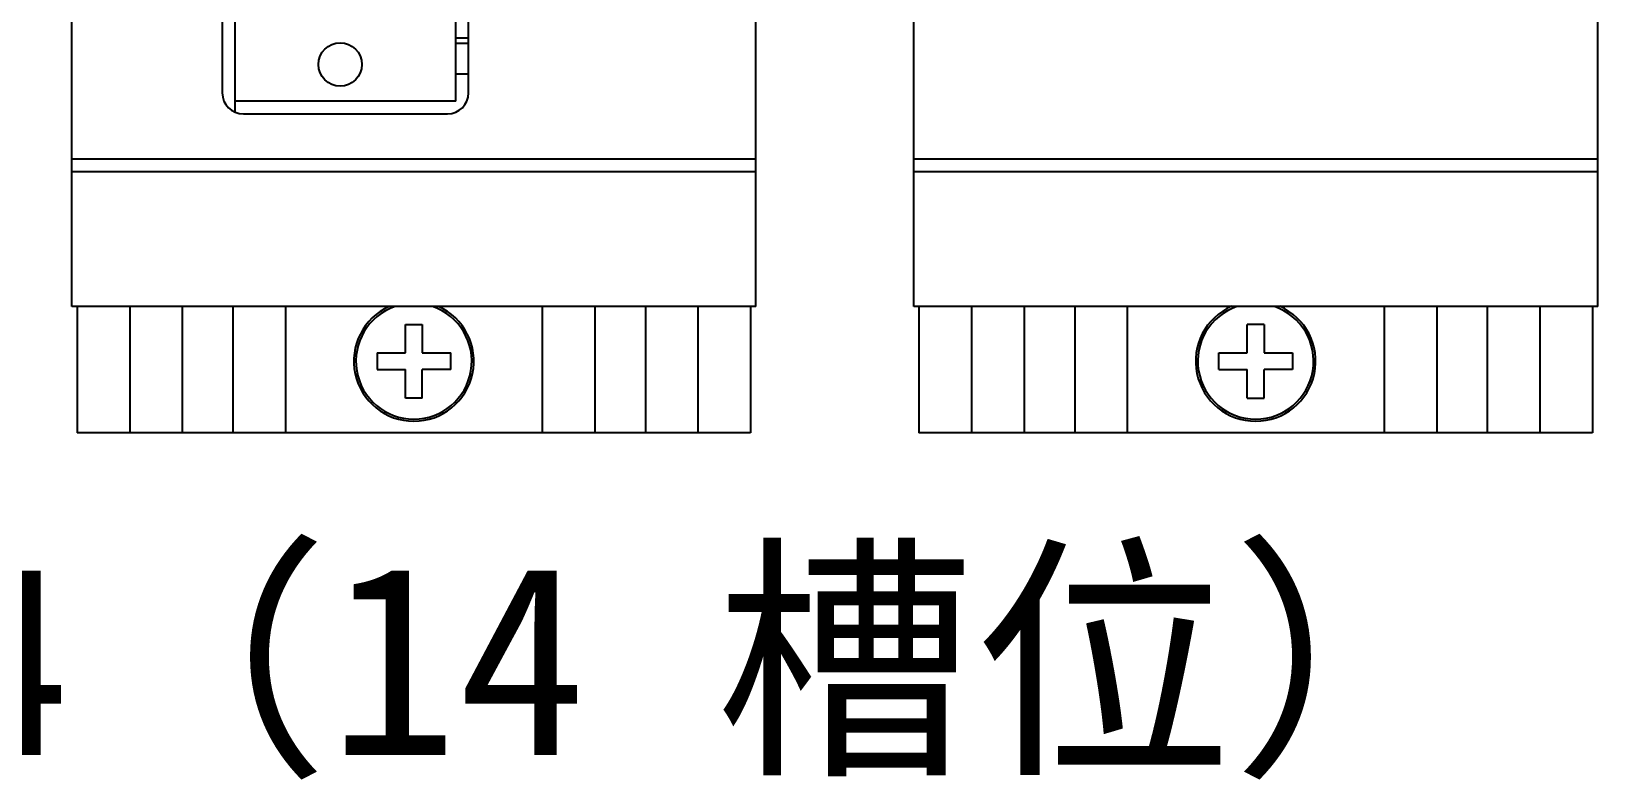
# Model space of a CAD drawing. Header units: millimetres. Extents: x 33 to 632, y -490 to 20.
# Drawn here: x 117.8 to 192.2, y -490.5 to -454.9 of the extents above; entities that cross this region are included whole.
import ezdxf
from ezdxf.enums import TextEntityAlignment as Align

# ---------------------------------------------------------------- set-up
doc = ezdxf.new("R2010")
doc.units = ezdxf.units.MM
for name, color, linetype in [('02___PRT_ALL_AXES', 7, 'Continuous'), ('1728620000_DXF_CONTINUOUS_LINE', 7, 'Continuous'), ('AIOJ784_4_00DXF_CONTINUOUS_LINE', 7, 'Continuous'), ('AOMJ712I_002DXF_CONTINUOUS_LINE', 7, 'Continuous'), ('IO_CH_PCB_DXF_CONTINUOUS_LINE', 7, 'Continuous'), ('MPUJ710_4_01DXF_CONTINUOUS_LINE', 7, 'Continuous'), ('TEXT_LABEL', 7, 'Continuous')]:
    doc.layers.add(name, color=color, linetype=linetype)
doc.styles.add('HZ_TEXT', font='simsun.ttc')

# ---------------------------------------------------------------- blocks, each defined once
blk = doc.blocks.new('MOD_AOM712i')
at = {"layer": '1728620000_DXF_CONTINUOUS_LINE', "color": 7, "linetype": 'Continuous'}
for p, q in [((7.5, 85.75), (7.5, 15.75)), ((18, 15.75), (18, 85.75)), ((18, 15.75), (7.5, 15.75))]:
    blk.add_line(p, q, dxfattribs=at)
blk.add_circle((12.5, 17.5), 1.033, dxfattribs=at)
at = {"layer": 'AIOJ784_4_00DXF_CONTINUOUS_LINE', "color": 7, "linetype": 'Continuous'}
for p, q in [((18, 18.757), (18.6, 18.757)), ((18.6, 18.487), (18, 18.487)), ((18.6, 17.043), (18, 17.043)), ((0, 6), (0, 0)), ((2.5, 6), (2.5, 0)), ((5, 6), (5, 0)), ((7.4, 6), (7.4, 0)), ((9.9, 6), (9.9, 0)), ((22.1, 6), (22.1, 0)), ((24.6, 6), (24.6, 0)), ((27, 6), (27, 0)), ((29.5, 6), (29.5, 0)), ((32, 6), (32, 0)), ((32, 0), (0, 0))]:
    blk.add_line(p, q, dxfattribs=at)
blk.add_arc((16, 3.4), 2.85, 114.13646, 65.86354, dxfattribs=at)
at = {"layer": 'AOMJ712I_002DXF_CONTINUOUS_LINE', "color": 7, "linetype": 'Continuous'}
for p, q in [((-0.25, 6), (-0.25, 91.9)), ((32.25, 6), (32.25, 91.9)), ((6.9, 85.35), (6.9, 16.15)), ((18.6, 16.15), (18.6, 85.35)), ((7.9, 15.15), (17.6, 15.15)), ((32.25, 13), (-0.25, 13)), ((32.25, 12.4), (-0.25, 12.4)), ((32.25, 6), (-0.25, 6))]:
    blk.add_line(p, q, dxfattribs=at)
for centre, start, end in [((7.9, 16.15), 180, 270), ((17.6, 16.15), 270, 0)]:
    blk.add_arc(centre, 1, start, end, dxfattribs=at)
at = {"layer": 'IO_CH_PCB_DXF_CONTINUOUS_LINE', "color": 7, "linetype": 'Continuous'}
blk.add_line((7.5, 15.75), (7.5, 15.234), dxfattribs=at)
at = {"layer": 'MPUJ710_4_01DXF_CONTINUOUS_LINE', "color": 7, "linetype": 'Continuous'}
for p, q in [((15.6, 5.15), (16.4, 5.15)), ((15.6, 3.8), (15.6, 5.15)), ((16.4, 5.15), (16.4, 3.8)), ((14.25, 3.8), (15.6, 3.8)), ((14.25, 3.8), (14.25, 3)), ((16.4, 3.8), (17.75, 3.8)), ((17.75, 3), (17.75, 3.8)), ((14.25, 3), (15.6, 3)), ((15.6, 1.65), (15.6, 3)), ((17.75, 3), (16.4, 3)), ((16.4, 1.65), (16.4, 3)), ((16.4, 1.65), (15.6, 1.65))]:
    blk.add_line(p, q, dxfattribs=at)
blk.add_arc((16, 3.4), 2.75, 108.96165, 71.03835, dxfattribs=at)
blk = doc.blocks.new('MOD_DMM700')
at = {"color": 7, "linetype": 'Continuous'}
for p, q in [((-0.25, 6), (-0.25, 124)), ((32.25, 6), (32.25, 124)), ((32.25, 13), (-0.25, 13)), ((32.25, 12.4), (-0.25, 12.4)), ((32.25, 6), (-0.25, 6)), ((0, 6), (0, 0)), ((32, 6), (32, 0)), ((16.4, 5.15), (15.6, 5.15)), ((15.6, 3.8), (15.6, 5.15)), ((16.4, 5.15), (16.4, 3.8)), ((14.25, 3.8), (15.6, 3.8)), ((14.25, 3), (14.25, 3.8)), ((16.4, 3.8), (17.75, 3.8)), ((17.75, 3.8), (17.75, 3)), ((14.25, 3), (15.6, 3)), ((15.6, 1.65), (15.6, 3)), ((17.75, 3), (16.4, 3)), ((16.4, 1.65), (16.4, 3)), ((15.6, 1.65), (16.4, 1.65))]:
    blk.add_line(p, q, dxfattribs=at)
for radius, start, end in [(2.85, 113.72033, 66.27967), (2.75, 108.83962, 71.16038)]:
    blk.add_arc((16, 3.4), radius, start, end, dxfattribs=at)
at = {"layer": '02___PRT_ALL_AXES', "color": 7, "linetype": 'Continuous'}
for p, q in [((2.5, 6), (2.5, 0)), ((5, 6), (5, 0)), ((7.4, 6), (7.4, 0)), ((9.9, 6), (9.9, 0)), ((22.1, 6), (22.1, 0)), ((24.6, 6), (24.6, 0)), ((27, 6), (27, 0)), ((29.5, 6), (29.5, 0)), ((32, 0), (0, 0))]:
    blk.add_line(p, q, dxfattribs=at)

msp = doc.modelspace()

# ---------------------------------------------------------------- block references
for name, p in [('MOD_AOM712i', (120, -474)), ('MOD_DMM700', (160, -474))]:
    msp.add_blockref(name, p)

# ---------------------------------------------------------------- texts
at = {"layer": 'TEXT_LABEL', "style": 'HZ_TEXT'}
msp.add_text('底板2：BSE714（14 槽位）', height=9, dxfattribs=at).set_placement((40, -492), align=Align.BOTTOM_LEFT)

doc.saveas('drawing.dxf')
